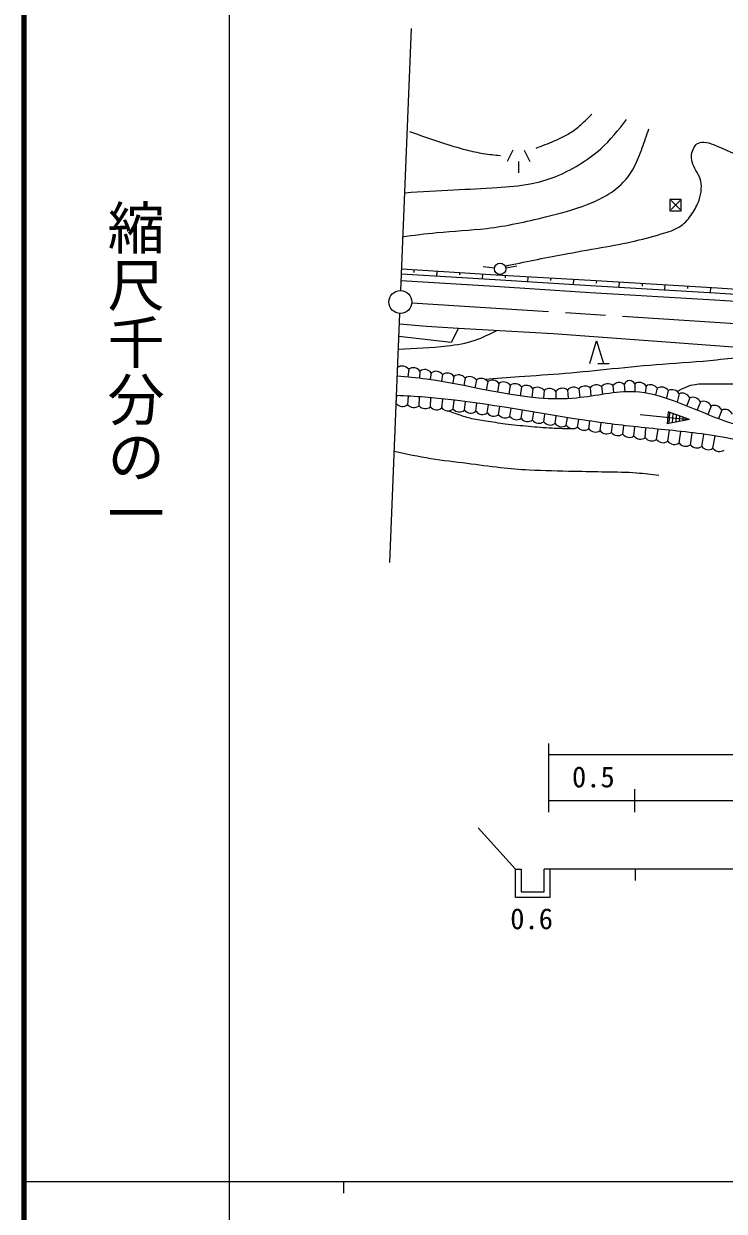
# Model space of a CAD drawing. Units: millimetres, scale not verified. Extents: x 40000 to 680000, y 20000 to 380000.
# Drawn here: x 40000 to 101343, y 202409 to 306360 of the extents above; entities that cross this region are included whole.
import ezdxf
from ezdxf.enums import TextEntityAlignment as Align

# ---------------------------------------------------------------- set-up
doc = ezdxf.new("R2010")
doc.units = ezdxf.units.MM
doc.header["$LTSCALE"] = 1000
doc.linetypes.add('CHAIN', pattern=[18.5, 12, -1.5, 3.5, -1.5])
for name, color, linetype, lineweight in [('M-BGD', 7, 'Continuous', 13), ('M-BMK', 2, 'CHAIN', 13), ('M-BMK-SRVR', 3, 'Continuous', 13), ('M-STR-HTXT', 7, 'Continuous', 13), ('M-TTL', 2, 'Continuous', 140), ('M-TTL-BAND', 7, 'Continuous', 25)]:
    doc.layers.add(name, color=color, linetype=linetype, lineweight=lineweight)
doc.styles.add('@ＭＳ ゴシック', font='')
doc.styles.add('ＭＳ ゴシック', font='')
doc.styles.get('@ＭＳ ゴシック').set_extended_font_data('@MS Gothic')
doc.styles.get('ＭＳ ゴシック').set_extended_font_data('MS Gothic')

msp = doc.modelspace()

# ---------------------------------------------------------------- linework, layer by layer
at = {"layer": 'M-BGD'}
for p, q in [((82821, 295303), (82321, 294303)), ((83821, 295303), (84321, 294303)), ((83321, 294303), (83321, 293303)), ((96582, 290989), (96582, 289989)), ((97582, 290989), (96582, 290989)), ((96682, 290889), (97482, 290089)), ((97482, 290889), (96682, 290089)), ((97582, 289989), (97582, 290989)), ((96582, 289989), (97582, 289989)), ((73096, 284903), (81375, 284370)), ((74187, 284575), (74203, 284832)), ((81216, 284964), (80222, 285071)), ((82206, 284993), (83192, 285160)), ((81237, 283350), (73053, 283853)), ((81275, 283949), (73077, 284453)), ((76171, 284262), (76199, 284703)), ((78183, 284391), (78195, 284575)), ((80163, 284017), (80191, 284447)), ((89629, 283412), (81275, 283949)), ((81375, 284370), (89638, 283909)), ((82173, 284113), (82187, 284318)), ((84155, 283763), (84182, 284190)), ((86167, 283883), (86181, 284103)), ((88147, 283507), (88178, 283992)), ((89638, 283909), (100755, 283247)), ((90161, 283661), (90175, 283878)), ((89592, 282813), (81237, 283350)), ((100501, 282175), (89592, 282813)), ((100539, 282773), (89629, 283412)), ((92140, 283266), (92171, 283759)), ((94168, 283640), (94152, 283390)), ((96135, 283061), (96164, 283523)), ((98146, 283176), (98161, 283402)), ((100126, 282798), (100157, 283283)), ((112641, 281936), (100539, 282773)), ((100755, 283247), (112623, 282376)), ((112601, 281338), (100501, 282175)), ((72900, 280090), (75268, 279893)), ((75268, 279893), (78076, 279703)), ((78076, 279703), (77427, 278470)), ((78076, 279703), (86370, 279242)), ((77427, 278470), (72854, 278973)), ((86370, 279242), (97031, 278467)), ((89558, 276607), (90158, 278607)), ((90158, 278607), (90758, 276607)), ((97031, 278467), (104794, 277865)), ((90258, 276607), (91258, 276607)), ((73709, 276114), (73644, 275462)), ((74697, 275959), (74659, 275342)), ((75685, 275805), (75602, 275238)), ((76673, 275650), (76583, 275065)), ((77661, 275495), (77572, 274892)), ((78649, 275340), (78535, 274701)), ((79637, 275186), (79504, 274493)), ((80625, 275031), (80480, 274294)), ((81613, 274876), (81491, 274110)), ((82601, 274721), (82485, 273939)), ((83589, 274567), (83478, 273780)), ((89599, 274495), (89670, 273799)), ((90594, 274595), (90695, 273953)), ((91589, 274695), (91656, 274082)), ((92584, 274795), (92633, 274149)), ((93522, 274851), (93498, 274146)), ((94501, 274649), (94407, 274060)), ((95481, 274446), (95312, 273872)), ((72627, 273112), (72679, 273774)), ((73622, 273015), (73685, 273752)), ((74618, 272919), (74648, 273689)), ((75613, 272822), (75645, 273609)), ((76608, 272726), (76692, 273501)), ((84577, 274412), (84507, 273644)), ((85584, 274255), (85524, 273578)), ((86598, 274176), (86589, 273542)), ((87609, 274295), (87662, 273570)), ((88604, 274395), (88688, 273652)), ((96443, 274248), (96296, 273610)), ((97387, 273967), (97206, 273262)), ((98322, 273611), (98074, 272928)), ((77604, 272629), (77698, 273386)), ((78599, 272533), (78683, 273290)), ((79594, 272436), (79687, 273135)), ((80594, 272291), (80691, 273000)), ((81583, 272136), (81680, 272841)), ((82571, 271981), (82685, 272676)), ((83559, 271827), (83665, 272536)), ((84547, 271672), (84668, 272353)), ((96424, 272380), (96346, 271348)), ((98311, 271719), (96424, 272380)), ((99256, 273254), (98985, 272551)), ((100190, 272897), (99916, 272156)), ((101124, 272541), (100839, 271793)), ((85535, 271517), (85638, 272192)), ((86523, 271363), (86618, 272015)), ((87511, 271208), (87615, 271859)), ((88499, 271054), (88602, 271705)), ((89487, 270899), (89580, 271562)), ((90475, 270745), (90562, 271408)), ((93978, 272156), (98311, 271719)), ((98311, 271719), (96346, 271348)), ((96553, 272335), (96480, 271373)), ((96846, 272232), (96786, 271431)), ((97139, 272130), (97091, 271489)), ((97432, 272027), (97396, 271546)), ((97725, 271925), (97701, 271604)), ((98018, 271822), (98006, 271662)), ((91463, 270590), (91558, 271278)), ((92451, 270435), (92563, 271160)), ((93439, 270281), (93513, 271053)), ((94427, 270126), (94483, 270971)), ((95415, 269972), (95559, 270880)), ((96403, 269817), (96557, 270779)), ((97391, 269662), (97543, 270666)), ((98379, 269508), (98546, 270552)), ((99367, 269353), (99540, 270414)), ((100355, 269199), (100533, 270266))]:
    msp.add_line(p, q, dxfattribs=at)
msp.add_circle((81713, 284910), 500, dxfattribs=at)
for centre, radius, start, end in [((73134, 275673), 725, 37.49511, 124.70075), ((74122, 275518), 725, 37.49511, 124.70075), ((75110, 275363), 725, 37.49511, 124.70075), ((76098, 275209), 725, 37.49511, 124.70075), ((77086, 275054), 725, 37.49511, 124.70075), ((78074, 274899), 725, 37.49511, 124.70075), ((79062, 274744), 725, 37.49511, 124.70075), ((80050, 274590), 725, 37.49511, 124.70075), ((81038, 274435), 725, 37.49511, 124.70075), ((82026, 274280), 725, 37.49511, 124.70075), ((83014, 274125), 725, 37.49511, 124.70075), ((84002, 273971), 725, 37.49511, 124.70075), ((84990, 273816), 725, 37.49511, 124.70075), ((87164, 273723), 725, 52.13392, 139.33955), ((88159, 273823), 725, 52.13392, 139.33955), ((89154, 273923), 725, 52.13392, 139.33955), ((90149, 274022), 725, 52.13392, 139.33955), ((91144, 274122), 725, 52.13392, 139.33955), ((92139, 274222), 725, 52.13392, 139.33955), ((93066, 274600), 520, 28.84787, 157.99939), ((93906, 274236), 725, 34.72884, 121.93448), ((94885, 274033), 725, 34.72884, 121.93448), ((95864, 273831), 725, 34.72884, 121.93448), ((86051, 273701), 725, 40.9712, 130.12031), ((96772, 273602), 725, 29.77839, 116.98403), ((97667, 273298), 725, 25.50425, 112.70989), ((98602, 272942), 725, 25.50425, 112.70989), ((73175, 273586), 725, 220.86258, 308.06821), ((74171, 273489), 725, 220.86258, 308.06821), ((75166, 273393), 725, 220.86258, 308.06821), ((76161, 273297), 725, 220.86258, 308.06821), ((77157, 273200), 725, 220.86258, 308.06821), ((78152, 273104), 725, 220.86258, 308.06821), ((79147, 273007), 725, 220.86258, 308.06821), ((80175, 272882), 725, 218.08544, 305.29108), ((99536, 272585), 725, 25.50425, 112.70989), ((100470, 272228), 725, 25.50425, 112.70989), ((101404, 271872), 725, 25.50425, 112.70989), ((81171, 272732), 725, 217.50429, 304.70992), ((82159, 272577), 725, 217.50429, 304.70992), ((83147, 272423), 725, 217.50429, 304.70992), ((84135, 272268), 725, 217.50429, 304.70992), ((85123, 272113), 725, 217.50429, 304.70992), ((86111, 271959), 725, 217.50429, 304.70992), ((87099, 271804), 725, 217.50429, 304.70992), ((88087, 271650), 725, 217.50429, 304.70992), ((89074, 271495), 725, 217.50429, 304.70992), ((90062, 271341), 725, 217.50429, 304.70992), ((91050, 271186), 725, 217.50429, 304.70992), ((92038, 271031), 725, 217.50429, 304.70992), ((93026, 270877), 725, 217.50429, 304.70992), ((94014, 270722), 725, 217.50429, 304.70992), ((95002, 270568), 725, 217.50429, 304.70992), ((95990, 270413), 725, 217.50429, 304.70992), ((96978, 270258), 725, 217.50429, 304.70992), ((97966, 270104), 725, 217.50429, 304.70992), ((98954, 269949), 725, 217.50429, 304.70992), ((99942, 269795), 725, 217.50429, 304.70992), ((100930, 269640), 725, 217.50429, 304.70992)]:
    msp.add_arc(centre, radius, start, end, dxfattribs=at)
for points, knots in [([(84860, 295470), (85396, 295673), (85932, 295875), (86459, 296102), (86929, 296305), (87392, 296527), (87826, 296798), (88161, 297008), (88479, 297248), (88778, 297509), (89118, 297805), (89433, 298127), (89748, 298450)], [0, 0, 0, 0, 1, 1, 1, 2, 2, 2, 3, 3, 3, 4, 4, 4, 4]), ([(73399, 291570), (74821, 291660), (76243, 291750), (77666, 291823), (78928, 291887), (80190, 291939), (81453, 292021), (82423, 292084), (83393, 292166), (84349, 292345), (85098, 292486), (85837, 292688), (86544, 292967), (87262, 293251), (87947, 293615), (88610, 294018), (89286, 294428), (89939, 294879), (90525, 295401), (91370, 296156), (92072, 297062), (92775, 297968)], [0, 0, 0, 0, 1, 1, 1, 2, 2, 2, 3, 3, 3, 4, 4, 4, 5, 5, 5, 6, 6, 6, 7, 7, 7, 7]), ([(73130, 287706), (74145, 287844), (75161, 287983), (76181, 288080), (77633, 288219), (79094, 288274), (80540, 288445), (82277, 288651), (83993, 289024), (85695, 289446), (86929, 289751), (88155, 290082), (89339, 290538), (89927, 290765), (90505, 291022), (91048, 291344), (91567, 291651), (92055, 292017), (92473, 292452), (92865, 292860), (93195, 293329), (93461, 293828), (93747, 294364), (93960, 294935), (94166, 295507), (94364, 296055), (94556, 296603), (94748, 297152)], [0, 0, 0, 0, 1, 1, 1, 2, 2, 2, 3, 3, 3, 4, 4, 4, 5, 5, 5, 6, 6, 6, 7, 7, 7, 8, 8, 8, 9, 9, 9, 9]), ([(73773, 296923), (74708, 296598), (75643, 296272), (76585, 295966), (77305, 295732), (78029, 295509), (78763, 295321), (79252, 295195), (79745, 295085), (80243, 295006), (80740, 294927), (81241, 294878), (81743, 294830)], [0, 0, 0, 0, 1, 1, 1, 2, 2, 2, 3, 3, 3, 4, 4, 4, 4]), ([(82151, 285152), (83836, 285502), (85522, 285851), (87213, 286166), (88327, 286374), (89443, 286566), (90560, 286764), (91569, 286943), (92578, 287126), (93571, 287354), (94436, 287553), (95287, 287785), (96148, 288056), (96651, 288214), (97157, 288385), (97575, 288685), (97948, 288953), (98250, 289322), (98513, 289713), (98771, 290095), (98990, 290496), (99136, 290925), (99244, 291242), (99311, 291574), (99331, 291913), (99349, 292205), (99332, 292503), (99242, 292775), (99155, 293034), (99002, 293269), (98866, 293511), (98730, 293754), (98612, 294003), (98539, 294272), (98483, 294475), (98454, 294689), (98478, 294895), (98501, 295104), (98579, 295306), (98681, 295499), (98749, 295628), (98828, 295754), (98938, 295840), (99103, 295969), (99338, 296007), (99558, 295997), (99859, 295984), (100132, 295882), (100403, 295775), (101432, 295368), (102432, 294892), (103453, 294470), (104758, 293932), (106099, 293482), (107442, 293042), (109366, 292410), (111293, 291797), (113216, 291170), (115103, 290554), (116986, 289925), (118870, 289296), (120346, 288803), (121821, 288311), (123315, 287877), (125024, 287380), (126756, 286959), (128500, 286593), (130095, 286258), (131699, 285968), (133316, 285781), (134394, 285656), (135477, 285578), (136561, 285512), (137858, 285434), (139156, 285376), (140453, 285305), (142200, 285211), (143945, 285094), (145691, 284934), (146653, 284846), (147615, 284745), (148575, 284730), (149308, 284719), (150040, 284758), (150781, 284800), (151527, 284842), (152282, 284887), (152982, 285110), (153597, 285306), (154169, 285640), (154715, 286010), (155163, 286314), (155594, 286642), (155941, 287043), (156329, 287491), (156614, 288029), (156869, 288574), (157118, 289104), (157339, 289641), (157653, 290126), (157856, 290439), (158097, 290731), (158379, 290981), (158763, 291321), (159222, 291583), (159707, 291728), (160365, 291926), (161072, 291909), (161767, 291891), (162511, 291873), (163241, 291854), (163976, 291865), (164375, 291871), (164775, 291887), (165174, 291938), (165642, 291998), (166109, 292108), (166534, 292302), (166920, 292479), (167272, 292726), (167624, 292973)], [0, 0, 0, 0, 1, 1, 1, 2, 2, 2, 3, 3, 3, 4, 4, 4, 5, 5, 5, 6, 6, 6, 7, 7, 7, 8, 8, 8, 9, 9, 9, 10, 10, 10, 11, 11, 11, 12, 12, 12, 13, 13, 13, 14, 14, 14, 15, 15, 15, 16, 16, 16, 17, 17, 17, 18, 18, 18, 19, 19, 19, 20, 20, 20, 21, 21, 21, 22, 22, 22, 23, 23, 23, 24, 24, 24, 25, 25, 25, 26, 26, 26, 27, 27, 27, 28, 28, 28, 29, 29, 29, 30, 30, 30, 31, 31, 31, 32, 32, 32, 33, 33, 33, 34, 34, 34, 35, 35, 35, 36, 36, 36, 37, 37, 37, 38, 38, 38, 39, 39, 39, 40, 40, 40, 40]), ([(72810, 277883), (74233, 277938), (75656, 277992), (77079, 278159), (77912, 278257), (78744, 278394), (79531, 278663), (80184, 278886), (80806, 279202), (81428, 279517)], [0, 0, 0, 0, 1, 1, 1, 2, 2, 2, 3, 3, 3, 3]), ([(80363, 275244), (81366, 275323), (82369, 275403), (83373, 275475), (84717, 275572), (86062, 275656), (87404, 275768), (88784, 275883), (90160, 276027), (91538, 276167), (92995, 276315), (94453, 276458), (95914, 276571), (97501, 276694), (99092, 276783), (100674, 276949), (101543, 277040), (102410, 277154), (103278, 277246), (105056, 277436), (106842, 277533), (108628, 277631)], [0, 0, 0, 0, 1, 1, 1, 2, 2, 2, 3, 3, 3, 4, 4, 4, 5, 5, 5, 6, 6, 6, 7, 7, 7, 7]), ([(122636, 273718), (121288, 274039), (119939, 274360), (118504, 274562), (117287, 274733), (116008, 274819), (114932, 274407), (113873, 274002), (113011, 273117), (112031, 272421), (110688, 271467), (109123, 270869), (107539, 270680), (105196, 270400), (102811, 271017), (100521, 271901), (98140, 272820), (95862, 274029), (93458, 274134), (91811, 274206), (90104, 273760), (88409, 273596), (83987, 273168), (79649, 274665), (75262, 275244), (74414, 275356), (73564, 275434), (72714, 275511)], [0, 0, 0, 0, 1, 1, 1, 2, 2, 2, 3, 3, 3, 4, 4, 4, 5, 5, 5, 6, 6, 6, 7, 7, 7, 8, 8, 8, 9, 9, 9, 9]), ([(97236, 274160), (97503, 274317), (97769, 274474), (98055, 274589), (98290, 274683), (98537, 274748), (98786, 274788), (99234, 274858), (99691, 274842), (100145, 274834), (100926, 274821), (101702, 274832), (102479, 274846), (103274, 274860), (104071, 274878), (104867, 274896), (105633, 274912), (106398, 274929), (107163, 274962), (107837, 274990), (108510, 275032), (109182, 275096), (109959, 275170), (110733, 275274), (111510, 275346), (112280, 275417), (113052, 275456), (113822, 275523), (114410, 275574), (114996, 275641), (115583, 275688), (116371, 275752), (117161, 275780), (117951, 275811), (118680, 275839), (119408, 275869), (120137, 275875), (120731, 275880), (121327, 275869), (121920, 275838), (122510, 275808), (123098, 275758), (123687, 275707)], [0, 0, 0, 0, 1, 1, 1, 2, 2, 2, 3, 3, 3, 4, 4, 4, 5, 5, 5, 6, 6, 6, 7, 7, 7, 8, 8, 8, 9, 9, 9, 10, 10, 10, 11, 11, 11, 12, 12, 12, 13, 13, 13, 14, 14, 14, 14]), ([(121080, 270770), (120317, 270995), (119553, 271219), (118794, 271394), (117774, 271628), (116763, 271771), (115613, 271551), (114265, 271293), (112726, 270535), (112643, 269292), (112595, 268581), (113025, 267710), (112864, 267167), (112603, 266285), (110789, 266262), (109445, 266596), (107733, 267022), (106786, 268027), (105580, 268735), (104020, 269651), (102028, 270069), (100098, 270355), (98160, 270642), (96284, 270796), (94393, 270992), (92630, 271174), (90854, 271392), (89085, 271652), (84418, 272339), (79805, 273319), (75118, 273666), (74295, 273727), (73469, 273768), (72644, 273810)], [0, 0, 0, 0, 1, 1, 1, 2, 2, 2, 3, 3, 3, 4, 4, 4, 5, 5, 5, 6, 6, 6, 7, 7, 7, 8, 8, 8, 9, 9, 9, 10, 10, 10, 11, 11, 11, 11]), ([(77190, 272476), (77434, 272386), (77677, 272295), (77922, 272208), (78293, 272077), (78668, 271953), (79049, 271858), (79514, 271744), (79988, 271673), (80462, 271601), (81029, 271513), (81594, 271423), (82161, 271349), (82840, 271260), (83522, 271196), (84205, 271133), (84885, 271070), (85565, 271009), (86247, 270974), (86859, 270943), (87473, 270934), (88087, 270925)], [0, 0, 0, 0, 1, 1, 1, 2, 2, 2, 3, 3, 3, 4, 4, 4, 5, 5, 5, 6, 6, 6, 7, 7, 7, 7]), ([(72446, 268933), (73511, 268709), (74575, 268485), (75649, 268313), (76700, 268144), (77759, 268025), (78816, 267891), (79795, 267766), (80772, 267628), (81753, 267521), (82585, 267430), (83419, 267361), (84255, 267315), (85566, 267242), (86879, 267223), (88192, 267196), (89120, 267176), (90049, 267153), (90978, 267139), (91879, 267125), (92782, 267121), (93679, 267051), (94324, 267001), (94966, 266917), (95608, 266833)], [0, 0, 0, 0, 1, 1, 1, 2, 2, 2, 3, 3, 3, 4, 4, 4, 5, 5, 5, 6, 6, 6, 7, 7, 7, 8, 8, 8, 8])]:
    msp.add_open_spline(points, degree=3, knots=knots, dxfattribs=at)
at = {"layer": 'M-BMK'}
msp.add_line((73981, 281936), (156883, 276613), dxfattribs=at)
at = {"layer": 'M-BMK-SRVR'}
for p, q in [((73018, 282999), (73952, 305943)), ((72050, 259204), (72937, 281001))]:
    msp.add_line(p, q, dxfattribs=at)
msp.add_circle((72983, 282000), 1000, dxfattribs=at)
at = {"layer": 'M-STR-HTXT'}
for p, q in [((85984, 237349), (85984, 243349)), ((136984, 242349), (85984, 242349)), ((93484, 239349), (93484, 237349)), ((136984, 238349), (85984, 238349)), ((83060, 232363), (79793, 235959)), ((83060, 232363), (83560, 232363)), ((83060, 229863), (83060, 232363)), ((83560, 232363), (83560, 230363)), ((93560, 232363), (85560, 232363)), ((85560, 230363), (85560, 232363)), ((86060, 232363), (86060, 229863)), ((93560, 231363), (93560, 232363)), ((129560, 232363), (93560, 232363)), ((86060, 229863), (83060, 229863)), ((83560, 230363), (85560, 230363))]:
    msp.add_line(p, q, dxfattribs=at)
at = {"layer": 'M-TTL'}
msp.add_line((40000, 380000), (40000, 20000), dxfattribs=at)
at = {"layer": 'M-TTL-BAND'}
for p, q in [((58000, 370000), (58000, 20000)), ((40000, 205000), (579000, 205000)), ((68000, 205000), (68000, 204000))]:
    msp.add_line(p, q, dxfattribs=at)

# ---------------------------------------------------------------- texts
at = {"layer": 'M-STR-HTXT', "style": 'ＭＳ ゴシック'}
for s, p in [('0.5', (88009, 238965)), ('0.6', (82602, 226550))]:
    msp.add_text(s, height=1833, dxfattribs=at).set_placement(p, align=Align.BOTTOM_LEFT)
at = {"layer": 'M-TTL-BAND', "style": '@ＭＳ ゴシック'}
msp.add_text('縮尺千分の一', height=3666, rotation=270, dxfattribs=at).set_placement((49777, 261030), align=Align.MIDDLE_RIGHT)

doc.saveas('drawing.dxf')
